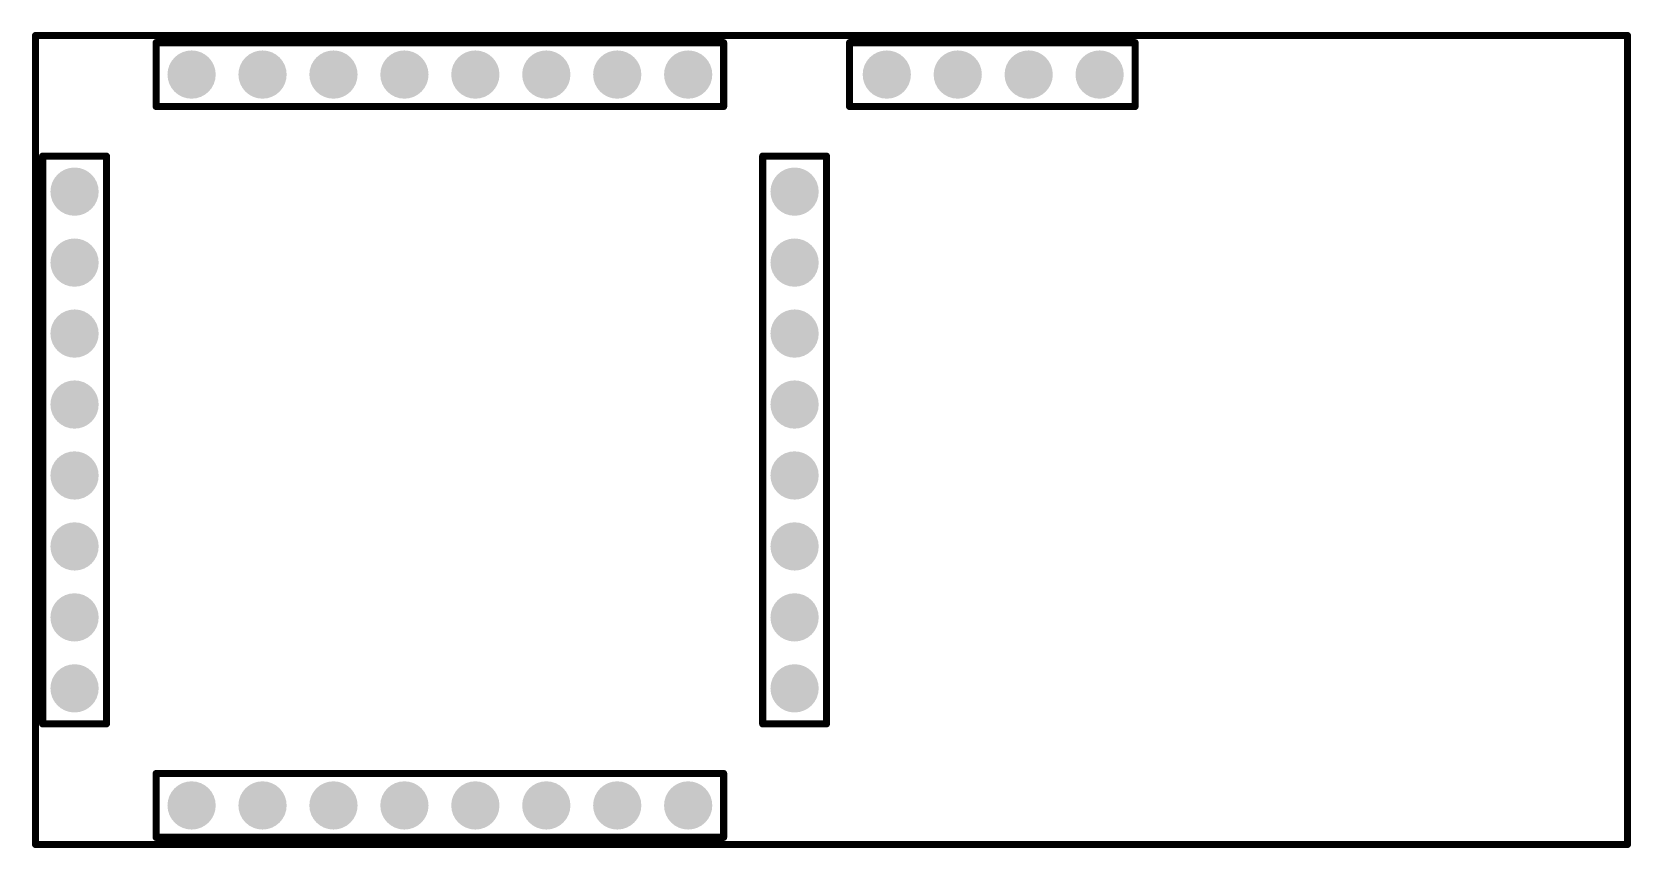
# Model space of a CAD drawing. Header units: inches. Extents: x -0.08 to 2.18, y 0.06 to 1.22.
import ezdxf

# ---------------------------------------------------------------- set-up
doc = ezdxf.new("R2010")
doc.units = ezdxf.units.IN
doc.header["$MEASUREMENT"] = 0
for name, color, linetype in [('Bottom Layer', 5, 'Continuous'), ('Bottom Solder', 6, 'Continuous'), ('Mechanical 1', 6, 'Continuous'), ('Multi-Layer', 9, 'Continuous'), ('Pad Holes', 156, 'Continuous'), ('Top Layer', 1, 'Continuous'), ('Top Solder', 216, 'Continuous')]:
    doc.layers.add(name, color=color, linetype=linetype)

msp = doc.modelspace()

# ---------------------------------------------------------------- hatches: boundary and pattern name
at = {"layer": 'Bottom Layer'}
h = msp.add_hatch(color=5, dxfattribs=at)
edge = h.paths.add_edge_path()
edge.add_arc((0.15, 1.155), 0.03, 0, 360)
h = msp.add_hatch(color=5, dxfattribs=at)
edge = h.paths.add_edge_path()
edge.add_arc((0.25, 1.155), 0.03, 0, 360)
h = msp.add_hatch(color=5, dxfattribs=at)
edge = h.paths.add_edge_path()
edge.add_arc((0.35, 1.155), 0.03, 0, 360)
h = msp.add_hatch(color=5, dxfattribs=at)
edge = h.paths.add_edge_path()
edge.add_arc((0.45, 1.155), 0.03, 0, 360)
h = msp.add_hatch(color=5, dxfattribs=at)
edge = h.paths.add_edge_path()
edge.add_arc((0.55, 1.155), 0.03, 0, 360)
h = msp.add_hatch(color=5, dxfattribs=at)
edge = h.paths.add_edge_path()
edge.add_arc((0.65, 1.155), 0.03, 0, 360)
h = msp.add_hatch(color=5, dxfattribs=at)
edge = h.paths.add_edge_path()
edge.add_arc((0.75, 1.155), 0.03, 0, 360)
h = msp.add_hatch(color=5, dxfattribs=at)
edge = h.paths.add_edge_path()
edge.add_arc((0.85, 1.155), 0.03, 0, 360)
h = msp.add_hatch(color=5, dxfattribs=at)
edge = h.paths.add_edge_path()
edge.add_arc((1.13, 1.155), 0.03, 0, 360)
h = msp.add_hatch(color=5, dxfattribs=at)
edge = h.paths.add_edge_path()
edge.add_arc((1.23, 1.155), 0.03, 0, 360)
h = msp.add_hatch(color=5, dxfattribs=at)
edge = h.paths.add_edge_path()
edge.add_arc((1.33, 1.155), 0.03, 0, 360)
h = msp.add_hatch(color=5, dxfattribs=at)
edge = h.paths.add_edge_path()
edge.add_arc((1.43, 1.155), 0.03, 0, 360)
h = msp.add_hatch(color=5, dxfattribs=at)
edge = h.paths.add_edge_path()
edge.add_arc((-0.015, 0.99), 0.03, 0, 360)
h = msp.add_hatch(color=5, dxfattribs=at)
edge = h.paths.add_edge_path()
edge.add_arc((1, 0.99), 0.03, 0, 360)
h = msp.add_hatch(color=5, dxfattribs=at)
edge = h.paths.add_edge_path()
edge.add_arc((-0.015, 0.89), 0.03, 0, 360)
h = msp.add_hatch(color=5, dxfattribs=at)
edge = h.paths.add_edge_path()
edge.add_arc((1, 0.89), 0.03, 0, 360)
h = msp.add_hatch(color=5, dxfattribs=at)
edge = h.paths.add_edge_path()
edge.add_arc((-0.015, 0.79), 0.03, 0, 360)
h = msp.add_hatch(color=5, dxfattribs=at)
edge = h.paths.add_edge_path()
edge.add_arc((1, 0.79), 0.03, 0, 360)
h = msp.add_hatch(color=5, dxfattribs=at)
edge = h.paths.add_edge_path()
edge.add_arc((-0.015, 0.69), 0.03, 0, 360)
h = msp.add_hatch(color=5, dxfattribs=at)
edge = h.paths.add_edge_path()
edge.add_arc((1, 0.69), 0.03, 0, 360)
h = msp.add_hatch(color=5, dxfattribs=at)
edge = h.paths.add_edge_path()
edge.add_arc((-0.015, 0.59), 0.03, 0, 360)
h = msp.add_hatch(color=5, dxfattribs=at)
edge = h.paths.add_edge_path()
edge.add_arc((1, 0.59), 0.03, 0, 360)
h = msp.add_hatch(color=5, dxfattribs=at)
edge = h.paths.add_edge_path()
edge.add_arc((-0.015, 0.49), 0.03, 0, 360)
h = msp.add_hatch(color=5, dxfattribs=at)
edge = h.paths.add_edge_path()
edge.add_arc((1, 0.49), 0.03, 0, 360)
h = msp.add_hatch(color=5, dxfattribs=at)
edge = h.paths.add_edge_path()
edge.add_arc((-0.015, 0.39), 0.03, 0, 360)
h = msp.add_hatch(color=5, dxfattribs=at)
edge = h.paths.add_edge_path()
edge.add_arc((1, 0.39), 0.03, 0, 360)
h = msp.add_hatch(color=5, dxfattribs=at)
edge = h.paths.add_edge_path()
edge.add_arc((-0.015, 0.29), 0.03, 0, 360)
h = msp.add_hatch(color=5, dxfattribs=at)
edge = h.paths.add_edge_path()
edge.add_arc((1, 0.29), 0.03, 0, 360)
h = msp.add_hatch(color=5, dxfattribs=at)
edge = h.paths.add_edge_path()
edge.add_arc((0.15, 0.125), 0.03, 0, 360)
h = msp.add_hatch(color=5, dxfattribs=at)
edge = h.paths.add_edge_path()
edge.add_arc((0.25, 0.125), 0.03, 0, 360)
h = msp.add_hatch(color=5, dxfattribs=at)
edge = h.paths.add_edge_path()
edge.add_arc((0.35, 0.125), 0.03, 0, 360)
h = msp.add_hatch(color=5, dxfattribs=at)
edge = h.paths.add_edge_path()
edge.add_arc((0.45, 0.125), 0.03, 0, 360)
h = msp.add_hatch(color=5, dxfattribs=at)
edge = h.paths.add_edge_path()
edge.add_arc((0.55, 0.125), 0.03, 0, 360)
h = msp.add_hatch(color=5, dxfattribs=at)
edge = h.paths.add_edge_path()
edge.add_arc((0.65, 0.125), 0.03, 0, 360)
h = msp.add_hatch(color=5, dxfattribs=at)
edge = h.paths.add_edge_path()
edge.add_arc((0.75, 0.125), 0.03, 0, 360)
h = msp.add_hatch(color=5, dxfattribs=at)
edge = h.paths.add_edge_path()
edge.add_arc((0.85, 0.125), 0.03, 0, 360)
at = {"layer": 'Bottom Solder'}
h = msp.add_hatch(color=6, dxfattribs=at)
edge = h.paths.add_edge_path()
edge.add_arc((0.15, 1.155), 0.034, 0, 360)
h = msp.add_hatch(color=6, dxfattribs=at)
edge = h.paths.add_edge_path()
edge.add_arc((0.25, 1.155), 0.034, 0, 360)
h = msp.add_hatch(color=6, dxfattribs=at)
edge = h.paths.add_edge_path()
edge.add_arc((0.35, 1.155), 0.034, 0, 360)
h = msp.add_hatch(color=6, dxfattribs=at)
edge = h.paths.add_edge_path()
edge.add_arc((0.45, 1.155), 0.034, 0, 360)
h = msp.add_hatch(color=6, dxfattribs=at)
edge = h.paths.add_edge_path()
edge.add_arc((0.55, 1.155), 0.034, 0, 360)
h = msp.add_hatch(color=6, dxfattribs=at)
edge = h.paths.add_edge_path()
edge.add_arc((0.65, 1.155), 0.034, 0, 360)
h = msp.add_hatch(color=6, dxfattribs=at)
edge = h.paths.add_edge_path()
edge.add_arc((0.75, 1.155), 0.034, 0, 360)
h = msp.add_hatch(color=6, dxfattribs=at)
edge = h.paths.add_edge_path()
edge.add_arc((0.85, 1.155), 0.034, 0, 360)
h = msp.add_hatch(color=6, dxfattribs=at)
edge = h.paths.add_edge_path()
edge.add_arc((1.13, 1.155), 0.034, 0, 360)
h = msp.add_hatch(color=6, dxfattribs=at)
edge = h.paths.add_edge_path()
edge.add_arc((1.23, 1.155), 0.034, 0, 360)
h = msp.add_hatch(color=6, dxfattribs=at)
edge = h.paths.add_edge_path()
edge.add_arc((1.33, 1.155), 0.034, 0, 360)
h = msp.add_hatch(color=6, dxfattribs=at)
edge = h.paths.add_edge_path()
edge.add_arc((1.43, 1.155), 0.034, 0, 360)
h = msp.add_hatch(color=6, dxfattribs=at)
edge = h.paths.add_edge_path()
edge.add_arc((-0.015, 0.99), 0.034, 0, 360)
h = msp.add_hatch(color=6, dxfattribs=at)
edge = h.paths.add_edge_path()
edge.add_arc((1, 0.99), 0.034, 0, 360)
h = msp.add_hatch(color=6, dxfattribs=at)
edge = h.paths.add_edge_path()
edge.add_arc((-0.015, 0.89), 0.034, 0, 360)
h = msp.add_hatch(color=6, dxfattribs=at)
edge = h.paths.add_edge_path()
edge.add_arc((1, 0.89), 0.034, 0, 360)
h = msp.add_hatch(color=6, dxfattribs=at)
edge = h.paths.add_edge_path()
edge.add_arc((-0.015, 0.79), 0.034, 0, 360)
h = msp.add_hatch(color=6, dxfattribs=at)
edge = h.paths.add_edge_path()
edge.add_arc((1, 0.79), 0.034, 0, 360)
h = msp.add_hatch(color=6, dxfattribs=at)
edge = h.paths.add_edge_path()
edge.add_arc((-0.015, 0.69), 0.034, 0, 360)
h = msp.add_hatch(color=6, dxfattribs=at)
edge = h.paths.add_edge_path()
edge.add_arc((1, 0.69), 0.034, 0, 360)
h = msp.add_hatch(color=6, dxfattribs=at)
edge = h.paths.add_edge_path()
edge.add_arc((-0.015, 0.59), 0.034, 0, 360)
h = msp.add_hatch(color=6, dxfattribs=at)
edge = h.paths.add_edge_path()
edge.add_arc((1, 0.59), 0.034, 0, 360)
h = msp.add_hatch(color=6, dxfattribs=at)
edge = h.paths.add_edge_path()
edge.add_arc((-0.015, 0.49), 0.034, 0, 360)
h = msp.add_hatch(color=6, dxfattribs=at)
edge = h.paths.add_edge_path()
edge.add_arc((1, 0.49), 0.034, 0, 360)
h = msp.add_hatch(color=6, dxfattribs=at)
edge = h.paths.add_edge_path()
edge.add_arc((-0.015, 0.39), 0.034, 0, 360)
h = msp.add_hatch(color=6, dxfattribs=at)
edge = h.paths.add_edge_path()
edge.add_arc((1, 0.39), 0.034, 0, 360)
h = msp.add_hatch(color=6, dxfattribs=at)
edge = h.paths.add_edge_path()
edge.add_arc((-0.015, 0.29), 0.034, 0, 360)
h = msp.add_hatch(color=6, dxfattribs=at)
edge = h.paths.add_edge_path()
edge.add_arc((1, 0.29), 0.034, 0, 360)
h = msp.add_hatch(color=6, dxfattribs=at)
edge = h.paths.add_edge_path()
edge.add_arc((0.15, 0.125), 0.034, 0, 360)
h = msp.add_hatch(color=6, dxfattribs=at)
edge = h.paths.add_edge_path()
edge.add_arc((0.25, 0.125), 0.034, 0, 360)
h = msp.add_hatch(color=6, dxfattribs=at)
edge = h.paths.add_edge_path()
edge.add_arc((0.35, 0.125), 0.034, 0, 360)
h = msp.add_hatch(color=6, dxfattribs=at)
edge = h.paths.add_edge_path()
edge.add_arc((0.45, 0.125), 0.034, 0, 360)
h = msp.add_hatch(color=6, dxfattribs=at)
edge = h.paths.add_edge_path()
edge.add_arc((0.55, 0.125), 0.034, 0, 360)
h = msp.add_hatch(color=6, dxfattribs=at)
edge = h.paths.add_edge_path()
edge.add_arc((0.65, 0.125), 0.034, 0, 360)
h = msp.add_hatch(color=6, dxfattribs=at)
edge = h.paths.add_edge_path()
edge.add_arc((0.75, 0.125), 0.034, 0, 360)
h = msp.add_hatch(color=6, dxfattribs=at)
edge = h.paths.add_edge_path()
edge.add_arc((0.85, 0.125), 0.034, 0, 360)
at = {"layer": 'Multi-Layer'}
h = msp.add_hatch(color=9, dxfattribs=at)
edge = h.paths.add_edge_path()
edge.add_arc((0.15, 1.155), 0.03, 0, 360)
h = msp.add_hatch(color=9, dxfattribs=at)
edge = h.paths.add_edge_path()
edge.add_arc((0.25, 1.155), 0.03, 0, 360)
h = msp.add_hatch(color=9, dxfattribs=at)
edge = h.paths.add_edge_path()
edge.add_arc((0.35, 1.155), 0.03, 0, 360)
h = msp.add_hatch(color=9, dxfattribs=at)
edge = h.paths.add_edge_path()
edge.add_arc((0.45, 1.155), 0.03, 0, 360)
h = msp.add_hatch(color=9, dxfattribs=at)
edge = h.paths.add_edge_path()
edge.add_arc((0.55, 1.155), 0.03, 0, 360)
h = msp.add_hatch(color=9, dxfattribs=at)
edge = h.paths.add_edge_path()
edge.add_arc((0.65, 1.155), 0.03, 0, 360)
h = msp.add_hatch(color=9, dxfattribs=at)
edge = h.paths.add_edge_path()
edge.add_arc((0.75, 1.155), 0.03, 0, 360)
h = msp.add_hatch(color=9, dxfattribs=at)
edge = h.paths.add_edge_path()
edge.add_arc((0.85, 1.155), 0.03, 0, 360)
h = msp.add_hatch(color=9, dxfattribs=at)
edge = h.paths.add_edge_path()
edge.add_arc((1.13, 1.155), 0.03, 0, 360)
h = msp.add_hatch(color=9, dxfattribs=at)
edge = h.paths.add_edge_path()
edge.add_arc((1.23, 1.155), 0.03, 0, 360)
h = msp.add_hatch(color=9, dxfattribs=at)
edge = h.paths.add_edge_path()
edge.add_arc((1.33, 1.155), 0.03, 0, 360)
h = msp.add_hatch(color=9, dxfattribs=at)
edge = h.paths.add_edge_path()
edge.add_arc((1.43, 1.155), 0.03, 0, 360)
h = msp.add_hatch(color=9, dxfattribs=at)
edge = h.paths.add_edge_path()
edge.add_arc((-0.015, 0.99), 0.03, 0, 360)
h = msp.add_hatch(color=9, dxfattribs=at)
edge = h.paths.add_edge_path()
edge.add_arc((1, 0.99), 0.03, 0, 360)
h = msp.add_hatch(color=9, dxfattribs=at)
edge = h.paths.add_edge_path()
edge.add_arc((-0.015, 0.89), 0.03, 0, 360)
h = msp.add_hatch(color=9, dxfattribs=at)
edge = h.paths.add_edge_path()
edge.add_arc((1, 0.89), 0.03, 0, 360)
h = msp.add_hatch(color=9, dxfattribs=at)
edge = h.paths.add_edge_path()
edge.add_arc((-0.015, 0.79), 0.03, 0, 360)
h = msp.add_hatch(color=9, dxfattribs=at)
edge = h.paths.add_edge_path()
edge.add_arc((1, 0.79), 0.03, 0, 360)
h = msp.add_hatch(color=9, dxfattribs=at)
edge = h.paths.add_edge_path()
edge.add_arc((-0.015, 0.69), 0.03, 0, 360)
h = msp.add_hatch(color=9, dxfattribs=at)
edge = h.paths.add_edge_path()
edge.add_arc((1, 0.69), 0.03, 0, 360)
h = msp.add_hatch(color=9, dxfattribs=at)
edge = h.paths.add_edge_path()
edge.add_arc((-0.015, 0.59), 0.03, 0, 360)
h = msp.add_hatch(color=9, dxfattribs=at)
edge = h.paths.add_edge_path()
edge.add_arc((1, 0.59), 0.03, 0, 360)
h = msp.add_hatch(color=9, dxfattribs=at)
edge = h.paths.add_edge_path()
edge.add_arc((-0.015, 0.49), 0.03, 0, 360)
h = msp.add_hatch(color=9, dxfattribs=at)
edge = h.paths.add_edge_path()
edge.add_arc((1, 0.49), 0.03, 0, 360)
h = msp.add_hatch(color=9, dxfattribs=at)
edge = h.paths.add_edge_path()
edge.add_arc((-0.015, 0.39), 0.03, 0, 360)
h = msp.add_hatch(color=9, dxfattribs=at)
edge = h.paths.add_edge_path()
edge.add_arc((1, 0.39), 0.03, 0, 360)
h = msp.add_hatch(color=9, dxfattribs=at)
edge = h.paths.add_edge_path()
edge.add_arc((-0.015, 0.29), 0.03, 0, 360)
h = msp.add_hatch(color=9, dxfattribs=at)
edge = h.paths.add_edge_path()
edge.add_arc((1, 0.29), 0.03, 0, 360)
h = msp.add_hatch(color=9, dxfattribs=at)
edge = h.paths.add_edge_path()
edge.add_arc((0.15, 0.125), 0.03, 0, 360)
h = msp.add_hatch(color=9, dxfattribs=at)
edge = h.paths.add_edge_path()
edge.add_arc((0.25, 0.125), 0.03, 0, 360)
h = msp.add_hatch(color=9, dxfattribs=at)
edge = h.paths.add_edge_path()
edge.add_arc((0.35, 0.125), 0.03, 0, 360)
h = msp.add_hatch(color=9, dxfattribs=at)
edge = h.paths.add_edge_path()
edge.add_arc((0.45, 0.125), 0.03, 0, 360)
h = msp.add_hatch(color=9, dxfattribs=at)
edge = h.paths.add_edge_path()
edge.add_arc((0.55, 0.125), 0.03, 0, 360)
h = msp.add_hatch(color=9, dxfattribs=at)
edge = h.paths.add_edge_path()
edge.add_arc((0.65, 0.125), 0.03, 0, 360)
h = msp.add_hatch(color=9, dxfattribs=at)
edge = h.paths.add_edge_path()
edge.add_arc((0.75, 0.125), 0.03, 0, 360)
h = msp.add_hatch(color=9, dxfattribs=at)
edge = h.paths.add_edge_path()
edge.add_arc((0.85, 0.125), 0.03, 0, 360)
at = {"layer": 'Pad Holes'}
h = msp.add_hatch(color=7, dxfattribs=at)
edge = h.paths.add_edge_path()
edge.add_arc((0.15, 1.155), 0.015, 0, 360)
h = msp.add_hatch(color=7, dxfattribs=at)
edge = h.paths.add_edge_path()
edge.add_arc((0.25, 1.155), 0.015, 0, 360)
h = msp.add_hatch(color=7, dxfattribs=at)
edge = h.paths.add_edge_path()
edge.add_arc((0.35, 1.155), 0.015, 0, 360)
h = msp.add_hatch(color=7, dxfattribs=at)
edge = h.paths.add_edge_path()
edge.add_arc((0.45, 1.155), 0.015, 0, 360)
h = msp.add_hatch(color=7, dxfattribs=at)
edge = h.paths.add_edge_path()
edge.add_arc((0.55, 1.155), 0.015, 0, 360)
h = msp.add_hatch(color=7, dxfattribs=at)
edge = h.paths.add_edge_path()
edge.add_arc((0.65, 1.155), 0.015, 0, 360)
h = msp.add_hatch(color=7, dxfattribs=at)
edge = h.paths.add_edge_path()
edge.add_arc((0.75, 1.155), 0.015, 0, 360)
h = msp.add_hatch(color=7, dxfattribs=at)
edge = h.paths.add_edge_path()
edge.add_arc((0.85, 1.155), 0.015, 0, 360)
h = msp.add_hatch(color=7, dxfattribs=at)
edge = h.paths.add_edge_path()
edge.add_arc((1.13, 1.155), 0.015, 0, 360)
h = msp.add_hatch(color=7, dxfattribs=at)
edge = h.paths.add_edge_path()
edge.add_arc((1.23, 1.155), 0.015, 0, 360)
h = msp.add_hatch(color=7, dxfattribs=at)
edge = h.paths.add_edge_path()
edge.add_arc((1.33, 1.155), 0.015, 0, 360)
h = msp.add_hatch(color=7, dxfattribs=at)
edge = h.paths.add_edge_path()
edge.add_arc((1.43, 1.155), 0.015, 0, 360)
h = msp.add_hatch(color=7, dxfattribs=at)
edge = h.paths.add_edge_path()
edge.add_arc((-0.015, 0.99), 0.015, 0, 360)
h = msp.add_hatch(color=7, dxfattribs=at)
edge = h.paths.add_edge_path()
edge.add_arc((1, 0.99), 0.015, 0, 360)
h = msp.add_hatch(color=7, dxfattribs=at)
edge = h.paths.add_edge_path()
edge.add_arc((-0.015, 0.89), 0.015, 0, 360)
h = msp.add_hatch(color=7, dxfattribs=at)
edge = h.paths.add_edge_path()
edge.add_arc((1, 0.89), 0.015, 0, 360)
h = msp.add_hatch(color=7, dxfattribs=at)
edge = h.paths.add_edge_path()
edge.add_arc((-0.015, 0.79), 0.015, 0, 360)
h = msp.add_hatch(color=7, dxfattribs=at)
edge = h.paths.add_edge_path()
edge.add_arc((1, 0.79), 0.015, 0, 360)
h = msp.add_hatch(color=7, dxfattribs=at)
edge = h.paths.add_edge_path()
edge.add_arc((-0.015, 0.69), 0.015, 0, 360)
h = msp.add_hatch(color=7, dxfattribs=at)
edge = h.paths.add_edge_path()
edge.add_arc((1, 0.69), 0.015, 0, 360)
h = msp.add_hatch(color=7, dxfattribs=at)
edge = h.paths.add_edge_path()
edge.add_arc((-0.015, 0.59), 0.015, 0, 360)
h = msp.add_hatch(color=7, dxfattribs=at)
edge = h.paths.add_edge_path()
edge.add_arc((1, 0.59), 0.015, 0, 360)
h = msp.add_hatch(color=7, dxfattribs=at)
edge = h.paths.add_edge_path()
edge.add_arc((-0.015, 0.49), 0.015, 0, 360)
h = msp.add_hatch(color=7, dxfattribs=at)
edge = h.paths.add_edge_path()
edge.add_arc((1, 0.49), 0.015, 0, 360)
h = msp.add_hatch(color=7, dxfattribs=at)
edge = h.paths.add_edge_path()
edge.add_arc((-0.015, 0.39), 0.015, 0, 360)
h = msp.add_hatch(color=7, dxfattribs=at)
edge = h.paths.add_edge_path()
edge.add_arc((1, 0.39), 0.015, 0, 360)
h = msp.add_hatch(color=7, dxfattribs=at)
edge = h.paths.add_edge_path()
edge.add_arc((-0.015, 0.29), 0.015, 0, 360)
h = msp.add_hatch(color=7, dxfattribs=at)
edge = h.paths.add_edge_path()
edge.add_arc((1, 0.29), 0.015, 0, 360)
h = msp.add_hatch(color=7, dxfattribs=at)
edge = h.paths.add_edge_path()
edge.add_arc((0.15, 0.125), 0.015, 0, 360)
h = msp.add_hatch(color=7, dxfattribs=at)
edge = h.paths.add_edge_path()
edge.add_arc((0.25, 0.125), 0.015, 0, 360)
h = msp.add_hatch(color=7, dxfattribs=at)
edge = h.paths.add_edge_path()
edge.add_arc((0.35, 0.125), 0.015, 0, 360)
h = msp.add_hatch(color=7, dxfattribs=at)
edge = h.paths.add_edge_path()
edge.add_arc((0.45, 0.125), 0.015, 0, 360)
h = msp.add_hatch(color=7, dxfattribs=at)
edge = h.paths.add_edge_path()
edge.add_arc((0.55, 0.125), 0.015, 0, 360)
h = msp.add_hatch(color=7, dxfattribs=at)
edge = h.paths.add_edge_path()
edge.add_arc((0.65, 0.125), 0.015, 0, 360)
h = msp.add_hatch(color=7, dxfattribs=at)
edge = h.paths.add_edge_path()
edge.add_arc((0.75, 0.125), 0.015, 0, 360)
h = msp.add_hatch(color=7, dxfattribs=at)
edge = h.paths.add_edge_path()
edge.add_arc((0.85, 0.125), 0.015, 0, 360)
at = {"layer": 'Top Layer'}
h = msp.add_hatch(color=1, dxfattribs=at)
edge = h.paths.add_edge_path()
edge.add_arc((0.15, 1.155), 0.03, 0, 360)
h = msp.add_hatch(color=1, dxfattribs=at)
edge = h.paths.add_edge_path()
edge.add_arc((0.25, 1.155), 0.03, 0, 360)
h = msp.add_hatch(color=1, dxfattribs=at)
edge = h.paths.add_edge_path()
edge.add_arc((0.35, 1.155), 0.03, 0, 360)
h = msp.add_hatch(color=1, dxfattribs=at)
edge = h.paths.add_edge_path()
edge.add_arc((0.45, 1.155), 0.03, 0, 360)
h = msp.add_hatch(color=1, dxfattribs=at)
edge = h.paths.add_edge_path()
edge.add_arc((0.55, 1.155), 0.03, 0, 360)
h = msp.add_hatch(color=1, dxfattribs=at)
edge = h.paths.add_edge_path()
edge.add_arc((0.65, 1.155), 0.03, 0, 360)
h = msp.add_hatch(color=1, dxfattribs=at)
edge = h.paths.add_edge_path()
edge.add_arc((0.75, 1.155), 0.03, 0, 360)
h = msp.add_hatch(color=1, dxfattribs=at)
edge = h.paths.add_edge_path()
edge.add_arc((0.85, 1.155), 0.03, 0, 360)
h = msp.add_hatch(color=1, dxfattribs=at)
edge = h.paths.add_edge_path()
edge.add_arc((1.13, 1.155), 0.03, 0, 360)
h = msp.add_hatch(color=1, dxfattribs=at)
edge = h.paths.add_edge_path()
edge.add_arc((1.23, 1.155), 0.03, 0, 360)
h = msp.add_hatch(color=1, dxfattribs=at)
edge = h.paths.add_edge_path()
edge.add_arc((1.33, 1.155), 0.03, 0, 360)
h = msp.add_hatch(color=1, dxfattribs=at)
edge = h.paths.add_edge_path()
edge.add_arc((1.43, 1.155), 0.03, 0, 360)
h = msp.add_hatch(color=1, dxfattribs=at)
edge = h.paths.add_edge_path()
edge.add_arc((-0.015, 0.99), 0.03, 0, 360)
h = msp.add_hatch(color=1, dxfattribs=at)
edge = h.paths.add_edge_path()
edge.add_arc((1, 0.99), 0.03, 0, 360)
h = msp.add_hatch(color=1, dxfattribs=at)
edge = h.paths.add_edge_path()
edge.add_arc((-0.015, 0.89), 0.03, 0, 360)
h = msp.add_hatch(color=1, dxfattribs=at)
edge = h.paths.add_edge_path()
edge.add_arc((1, 0.89), 0.03, 0, 360)
h = msp.add_hatch(color=1, dxfattribs=at)
edge = h.paths.add_edge_path()
edge.add_arc((-0.015, 0.79), 0.03, 0, 360)
h = msp.add_hatch(color=1, dxfattribs=at)
edge = h.paths.add_edge_path()
edge.add_arc((1, 0.79), 0.03, 0, 360)
h = msp.add_hatch(color=1, dxfattribs=at)
edge = h.paths.add_edge_path()
edge.add_arc((-0.015, 0.69), 0.03, 0, 360)
h = msp.add_hatch(color=1, dxfattribs=at)
edge = h.paths.add_edge_path()
edge.add_arc((1, 0.69), 0.03, 0, 360)
h = msp.add_hatch(color=1, dxfattribs=at)
edge = h.paths.add_edge_path()
edge.add_arc((-0.015, 0.59), 0.03, 0, 360)
h = msp.add_hatch(color=1, dxfattribs=at)
edge = h.paths.add_edge_path()
edge.add_arc((1, 0.59), 0.03, 0, 360)
h = msp.add_hatch(color=1, dxfattribs=at)
edge = h.paths.add_edge_path()
edge.add_arc((-0.015, 0.49), 0.03, 0, 360)
h = msp.add_hatch(color=1, dxfattribs=at)
edge = h.paths.add_edge_path()
edge.add_arc((1, 0.49), 0.03, 0, 360)
h = msp.add_hatch(color=1, dxfattribs=at)
edge = h.paths.add_edge_path()
edge.add_arc((-0.015, 0.39), 0.03, 0, 360)
h = msp.add_hatch(color=1, dxfattribs=at)
edge = h.paths.add_edge_path()
edge.add_arc((1, 0.39), 0.03, 0, 360)
h = msp.add_hatch(color=1, dxfattribs=at)
edge = h.paths.add_edge_path()
edge.add_arc((-0.015, 0.29), 0.03, 0, 360)
h = msp.add_hatch(color=1, dxfattribs=at)
edge = h.paths.add_edge_path()
edge.add_arc((1, 0.29), 0.03, 0, 360)
h = msp.add_hatch(color=1, dxfattribs=at)
edge = h.paths.add_edge_path()
edge.add_arc((0.15, 0.125), 0.03, 0, 360)
h = msp.add_hatch(color=1, dxfattribs=at)
edge = h.paths.add_edge_path()
edge.add_arc((0.25, 0.125), 0.03, 0, 360)
h = msp.add_hatch(color=1, dxfattribs=at)
edge = h.paths.add_edge_path()
edge.add_arc((0.35, 0.125), 0.03, 0, 360)
h = msp.add_hatch(color=1, dxfattribs=at)
edge = h.paths.add_edge_path()
edge.add_arc((0.45, 0.125), 0.03, 0, 360)
h = msp.add_hatch(color=1, dxfattribs=at)
edge = h.paths.add_edge_path()
edge.add_arc((0.55, 0.125), 0.03, 0, 360)
h = msp.add_hatch(color=1, dxfattribs=at)
edge = h.paths.add_edge_path()
edge.add_arc((0.65, 0.125), 0.03, 0, 360)
h = msp.add_hatch(color=1, dxfattribs=at)
edge = h.paths.add_edge_path()
edge.add_arc((0.75, 0.125), 0.03, 0, 360)
h = msp.add_hatch(color=1, dxfattribs=at)
edge = h.paths.add_edge_path()
edge.add_arc((0.85, 0.125), 0.03, 0, 360)
at = {"layer": 'Top Solder'}
h = msp.add_hatch(color=216, dxfattribs=at)
edge = h.paths.add_edge_path()
edge.add_arc((0.15, 1.155), 0.034, 0, 360)
h = msp.add_hatch(color=216, dxfattribs=at)
edge = h.paths.add_edge_path()
edge.add_arc((0.25, 1.155), 0.034, 0, 360)
h = msp.add_hatch(color=216, dxfattribs=at)
edge = h.paths.add_edge_path()
edge.add_arc((0.35, 1.155), 0.034, 0, 360)
h = msp.add_hatch(color=216, dxfattribs=at)
edge = h.paths.add_edge_path()
edge.add_arc((0.45, 1.155), 0.034, 0, 360)
h = msp.add_hatch(color=216, dxfattribs=at)
edge = h.paths.add_edge_path()
edge.add_arc((0.55, 1.155), 0.034, 0, 360)
h = msp.add_hatch(color=216, dxfattribs=at)
edge = h.paths.add_edge_path()
edge.add_arc((0.65, 1.155), 0.034, 0, 360)
h = msp.add_hatch(color=216, dxfattribs=at)
edge = h.paths.add_edge_path()
edge.add_arc((0.75, 1.155), 0.034, 0, 360)
h = msp.add_hatch(color=216, dxfattribs=at)
edge = h.paths.add_edge_path()
edge.add_arc((0.85, 1.155), 0.034, 0, 360)
h = msp.add_hatch(color=216, dxfattribs=at)
edge = h.paths.add_edge_path()
edge.add_arc((1.13, 1.155), 0.034, 0, 360)
h = msp.add_hatch(color=216, dxfattribs=at)
edge = h.paths.add_edge_path()
edge.add_arc((1.23, 1.155), 0.034, 0, 360)
h = msp.add_hatch(color=216, dxfattribs=at)
edge = h.paths.add_edge_path()
edge.add_arc((1.33, 1.155), 0.034, 0, 360)
h = msp.add_hatch(color=216, dxfattribs=at)
edge = h.paths.add_edge_path()
edge.add_arc((1.43, 1.155), 0.034, 0, 360)
h = msp.add_hatch(color=216, dxfattribs=at)
edge = h.paths.add_edge_path()
edge.add_arc((-0.015, 0.99), 0.034, 0, 360)
h = msp.add_hatch(color=216, dxfattribs=at)
edge = h.paths.add_edge_path()
edge.add_arc((1, 0.99), 0.034, 0, 360)
h = msp.add_hatch(color=216, dxfattribs=at)
edge = h.paths.add_edge_path()
edge.add_arc((-0.015, 0.89), 0.034, 0, 360)
h = msp.add_hatch(color=216, dxfattribs=at)
edge = h.paths.add_edge_path()
edge.add_arc((1, 0.89), 0.034, 0, 360)
h = msp.add_hatch(color=216, dxfattribs=at)
edge = h.paths.add_edge_path()
edge.add_arc((-0.015, 0.79), 0.034, 0, 360)
h = msp.add_hatch(color=216, dxfattribs=at)
edge = h.paths.add_edge_path()
edge.add_arc((1, 0.79), 0.034, 0, 360)
h = msp.add_hatch(color=216, dxfattribs=at)
edge = h.paths.add_edge_path()
edge.add_arc((-0.015, 0.69), 0.034, 0, 360)
h = msp.add_hatch(color=216, dxfattribs=at)
edge = h.paths.add_edge_path()
edge.add_arc((1, 0.69), 0.034, 0, 360)
h = msp.add_hatch(color=216, dxfattribs=at)
edge = h.paths.add_edge_path()
edge.add_arc((-0.015, 0.59), 0.034, 0, 360)
h = msp.add_hatch(color=216, dxfattribs=at)
edge = h.paths.add_edge_path()
edge.add_arc((1, 0.59), 0.034, 0, 360)
h = msp.add_hatch(color=216, dxfattribs=at)
edge = h.paths.add_edge_path()
edge.add_arc((-0.015, 0.49), 0.034, 0, 360)
h = msp.add_hatch(color=216, dxfattribs=at)
edge = h.paths.add_edge_path()
edge.add_arc((1, 0.49), 0.034, 0, 360)
h = msp.add_hatch(color=216, dxfattribs=at)
edge = h.paths.add_edge_path()
edge.add_arc((-0.015, 0.39), 0.034, 0, 360)
h = msp.add_hatch(color=216, dxfattribs=at)
edge = h.paths.add_edge_path()
edge.add_arc((1, 0.39), 0.034, 0, 360)
h = msp.add_hatch(color=216, dxfattribs=at)
edge = h.paths.add_edge_path()
edge.add_arc((-0.015, 0.29), 0.034, 0, 360)
h = msp.add_hatch(color=216, dxfattribs=at)
edge = h.paths.add_edge_path()
edge.add_arc((1, 0.29), 0.034, 0, 360)
h = msp.add_hatch(color=216, dxfattribs=at)
edge = h.paths.add_edge_path()
edge.add_arc((0.15, 0.125), 0.034, 0, 360)
h = msp.add_hatch(color=216, dxfattribs=at)
edge = h.paths.add_edge_path()
edge.add_arc((0.25, 0.125), 0.034, 0, 360)
h = msp.add_hatch(color=216, dxfattribs=at)
edge = h.paths.add_edge_path()
edge.add_arc((0.35, 0.125), 0.034, 0, 360)
h = msp.add_hatch(color=216, dxfattribs=at)
edge = h.paths.add_edge_path()
edge.add_arc((0.45, 0.125), 0.034, 0, 360)
h = msp.add_hatch(color=216, dxfattribs=at)
edge = h.paths.add_edge_path()
edge.add_arc((0.55, 0.125), 0.034, 0, 360)
h = msp.add_hatch(color=216, dxfattribs=at)
edge = h.paths.add_edge_path()
edge.add_arc((0.65, 0.125), 0.034, 0, 360)
h = msp.add_hatch(color=216, dxfattribs=at)
edge = h.paths.add_edge_path()
edge.add_arc((0.75, 0.125), 0.034, 0, 360)
h = msp.add_hatch(color=216, dxfattribs=at)
edge = h.paths.add_edge_path()
edge.add_arc((0.85, 0.125), 0.034, 0, 360)

# ---------------------------------------------------------------- linework, layer by layer
at = {"layer": 'Mechanical 1', "const_width": 0.01}
for points in [[(-0.07, 1.21), (2.1741, 1.21)], [(-0.07, 0.07), (-0.07, 1.21)], [(0.1, 1.11), (0.1, 1.2)], [(0.1, 1.2), (0.9, 1.2)], [(0.9, 1.11), (0.9, 1.2)], [(1.0775, 1.11), (1.0775, 1.2)], [(1.0775, 1.2), (1.48, 1.2)], [(1.48, 1.11), (1.48, 1.2)], [(2.1741, 0.07), (2.1741, 1.21)], [(0.1, 1.11), (0.9, 1.11)], [(1.0775, 1.11), (1.48, 1.11)], [(-0.06, 0.24), (-0.06, 1.04)], [(-0.06, 1.04), (0.03, 1.04)], [(0.03, 0.24), (0.03, 1.04)], [(0.955, 1.04), (1.045, 1.04)], [(0.955, 0.24), (0.955, 1.04)], [(1.045, 0.24), (1.045, 1.04)], [(-0.06, 0.24), (0.03, 0.24)], [(0.955, 0.24), (1.045, 0.24)], [(0.1, 0.17), (0.9, 0.17)], [(0.1, 0.08), (0.1, 0.17)], [(0.9, 0.08), (0.9, 0.17)], [(-0.07, 0.07), (2.1741, 0.07)], [(0.1, 0.08), (0.9, 0.08)]]:
    msp.add_lwpolyline(points, dxfattribs=at)
at = {"layer": 'Mechanical 1', "const_width": 0.005}
for points in [[(-0.0725, 1.21, 1), (-0.0675, 1.21, 1)], [(-0.0725, 1.21, 1), (-0.0675, 1.21, 1)], [(0.0975, 1.2, 1), (0.1025, 1.2, 1)], [(0.0975, 1.2, 1), (0.1025, 1.2, 1)], [(0.8975, 1.2, 1), (0.9025, 1.2, 1)], [(0.8975, 1.2, 1), (0.9025, 1.2, 1)], [(1.075, 1.2, 1), (1.08, 1.2, 1)], [(1.075, 1.2, 1), (1.08, 1.2, 1)], [(1.4775, 1.2, 1), (1.4825, 1.2, 1)], [(1.4775, 1.2, 1), (1.4825, 1.2, 1)], [(2.1716, 1.21, 1), (2.1766, 1.21, 1)], [(2.1716, 1.21, 1), (2.1766, 1.21, 1)], [(0.0975, 1.11, 1), (0.1025, 1.11, 1)], [(0.0975, 1.11, 1), (0.1025, 1.11, 1)], [(0.8975, 1.11, 1), (0.9025, 1.11, 1)], [(0.8975, 1.11, 1), (0.9025, 1.11, 1)], [(1.075, 1.11, 1), (1.08, 1.11, 1)], [(1.075, 1.11, 1), (1.08, 1.11, 1)], [(1.4775, 1.11, 1), (1.4825, 1.11, 1)], [(1.4775, 1.11, 1), (1.4825, 1.11, 1)], [(-0.0625, 1.04, 1), (-0.0575, 1.04, 1)], [(-0.0625, 1.04, 1), (-0.0575, 1.04, 1)], [(0.0275, 1.04, 1), (0.0325, 1.04, 1)], [(0.0275, 1.04, 1), (0.0325, 1.04, 1)], [(0.9525, 1.04, 1), (0.9575, 1.04, 1)], [(0.9525, 1.04, 1), (0.9575, 1.04, 1)], [(1.0425, 1.04, 1), (1.0475, 1.04, 1)], [(1.0425, 1.04, 1), (1.0475, 1.04, 1)], [(-0.0625, 0.24, 1), (-0.0575, 0.24, 1)], [(-0.0625, 0.24, 1), (-0.0575, 0.24, 1)], [(0.0275, 0.24, 1), (0.0325, 0.24, 1)], [(0.0275, 0.24, 1), (0.0325, 0.24, 1)], [(0.9525, 0.24, 1), (0.9575, 0.24, 1)], [(0.9525, 0.24, 1), (0.9575, 0.24, 1)], [(1.0425, 0.24, 1), (1.0475, 0.24, 1)], [(1.0425, 0.24, 1), (1.0475, 0.24, 1)], [(0.0975, 0.17, 1), (0.1025, 0.17, 1)], [(0.0975, 0.17, 1), (0.1025, 0.17, 1)], [(0.8975, 0.17, 1), (0.9025, 0.17, 1)], [(0.8975, 0.17, 1), (0.9025, 0.17, 1)], [(-0.0725, 0.07, 1), (-0.0675, 0.07, 1)], [(-0.0725, 0.07, 1), (-0.0675, 0.07, 1)], [(0.0975, 0.08, 1), (0.1025, 0.08, 1)], [(0.0975, 0.08, 1), (0.1025, 0.08, 1)], [(0.8975, 0.08, 1), (0.9025, 0.08, 1)], [(0.8975, 0.08, 1), (0.9025, 0.08, 1)], [(2.1716, 0.07, 1), (2.1766, 0.07, 1)], [(2.1716, 0.07, 1), (2.1766, 0.07, 1)]]:
    msp.add_lwpolyline(points, format="xyb", close=True, dxfattribs=at)

doc.saveas('drawing.dxf')
